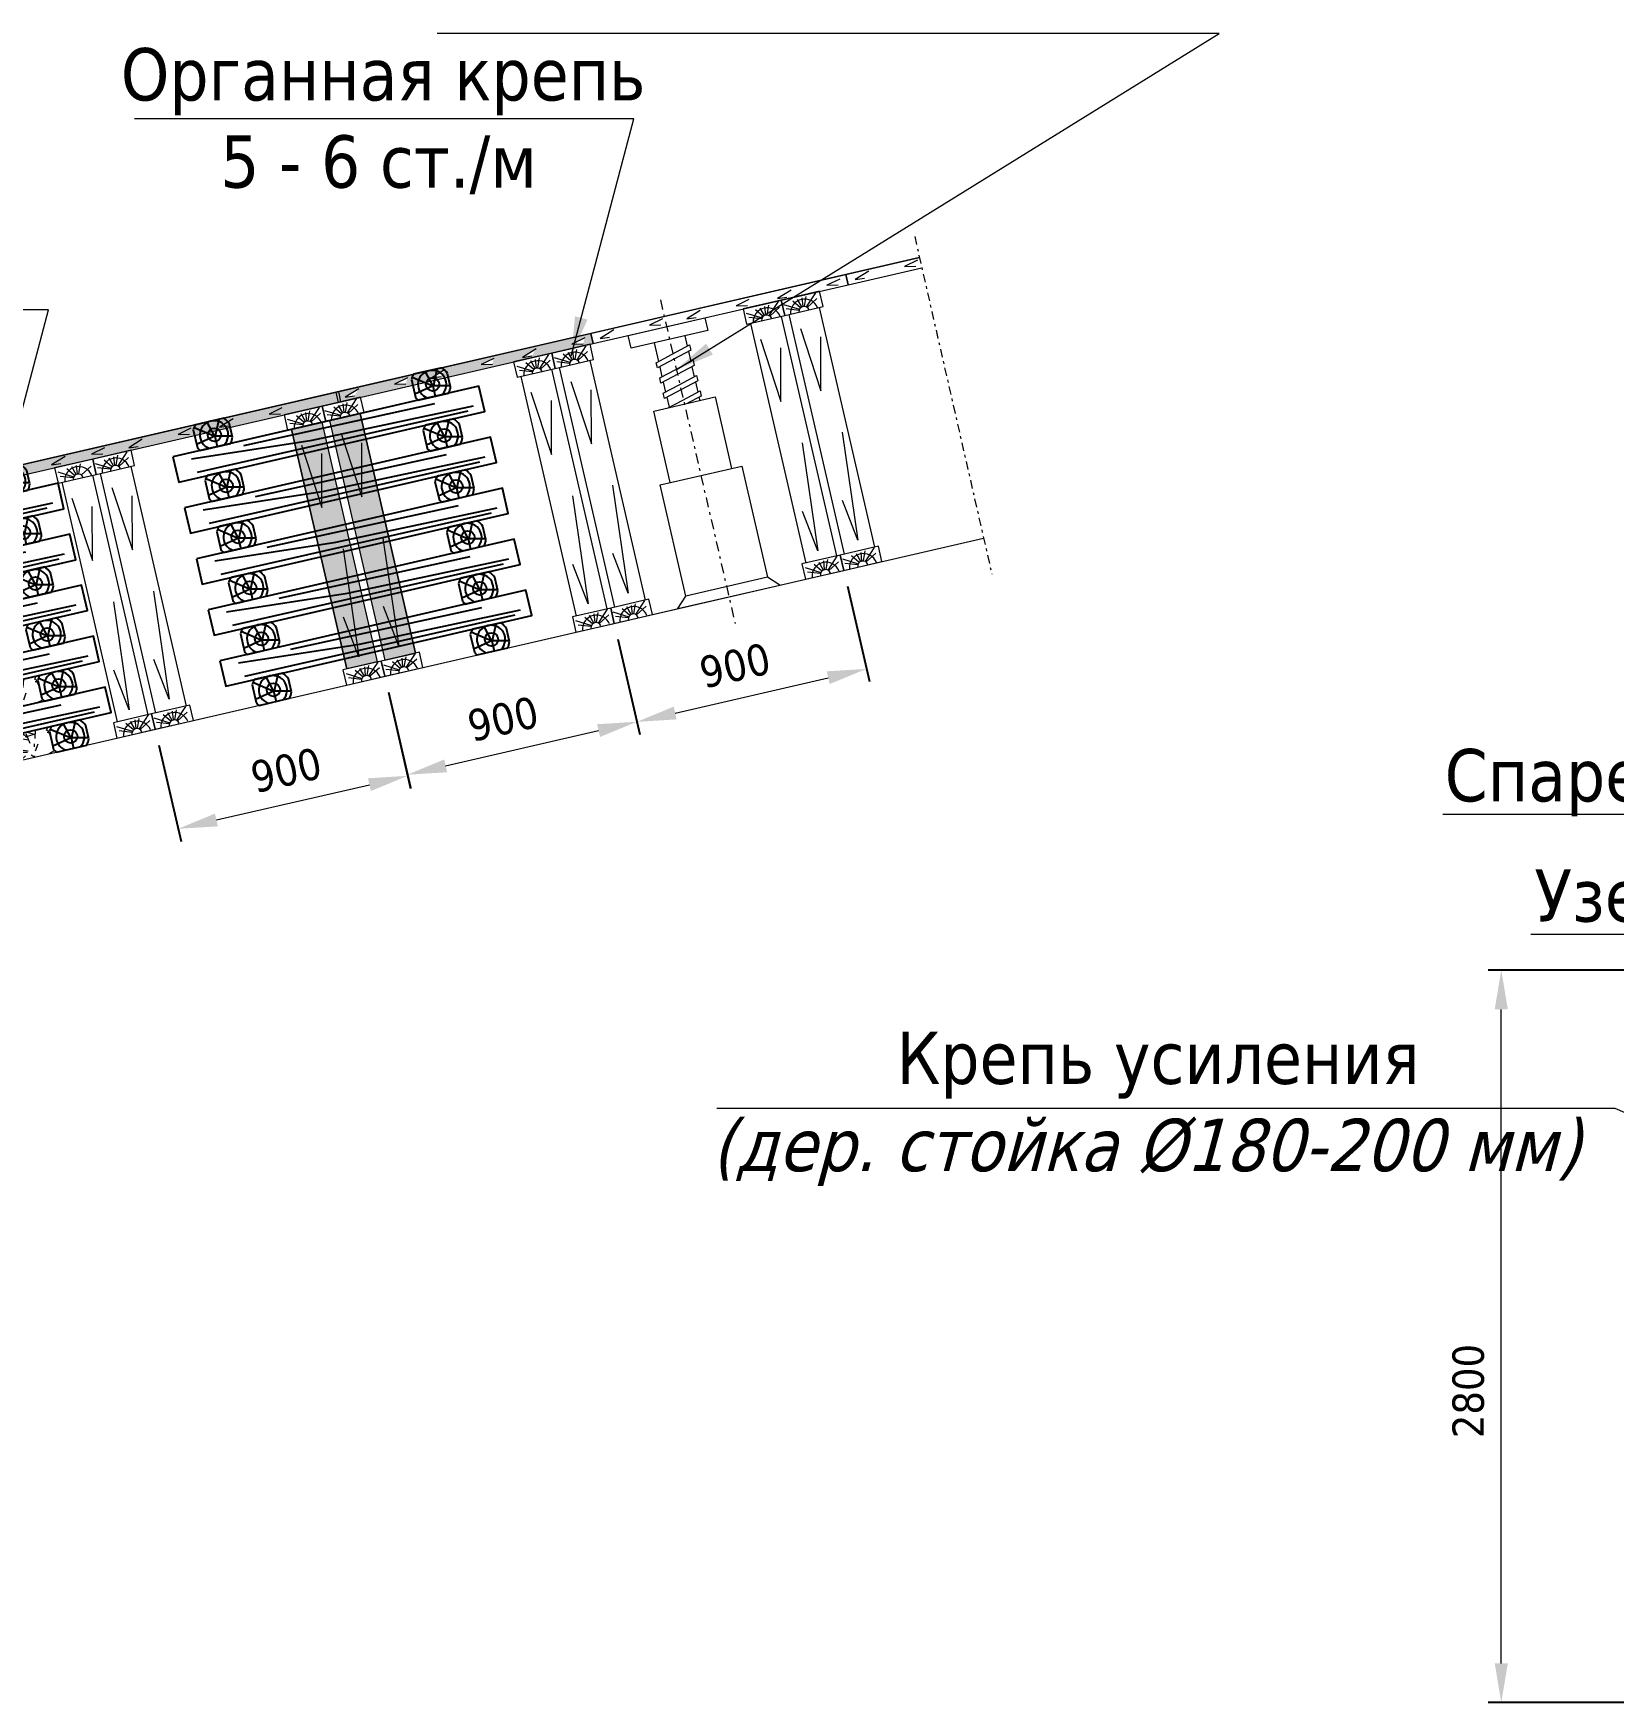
# Model space of a CAD drawing. Header units: millimetres. Extents: x 1757 to 4342, y -1901 to 53.
# Drawn here: x 4108.9 to 4169.3, y -514 to -450.2 of the extents above; entities that cross this region are included whole.
import ezdxf

# ---------------------------------------------------------------- set-up
doc = ezdxf.new("R2010")
doc.units = ezdxf.units.MM
doc.header["$LTSCALE"] = 0.1
doc.linetypes.add('DASHDOT', pattern=[25.4, 12.7, -6.35, 0, -6.35])
doc.linetypes.add('штрихпунктирная2', pattern=[12.7, 6.35, -3.175, 0, -3.175])
doc.styles.add('стиль', font='TAHOMA.TTF')
doc.dimstyles.new('Копия DIN', dxfattribs={"dimtxt": 2, "dimasz": 2.5, "dimexe": 0.5, "dimexo": 0.625, "dimtad": 0, "dimdec": 0, "dimlfac": 100, "dimzin": 4, "dimdsep": 46, "dimtxsty": 'стиль', "dimcen": 2.5, "dimclre": 256, "dimclrt": 256, "dimadec": 0, "dimazin": 2, "dimtfac": 1, "dimtdec": 0, "dimtmove": 0, "dimatfit": 3, "dimfxl": 1.25, "dimtvp": 1, "dimtolj": 1, "dimtzin": 0, "dimlwd": 0, "dimarcsym": 0})

# ---------------------------------------------------------------- blocks, each defined once
blk = doc.blocks.new('*D352')
at = {"lineweight": -2}
for p, q in [((4195.392, -485.987), (4164.525, -485.987)), ((4175.342, -513.984), (4164.525, -513.984))]:
    blk.add_line(p, q, dxfattribs=at)
at = {"color": 0, "lineweight": 0}
blk.add_line((4165.025, -512.484), (4165.025, -487.487), dxfattribs=at)
for points in [[(4164.775, -487.487), (4165.275, -487.487), (4165.025, -485.987)], [(4164.775, -512.484), (4165.275, -512.484), (4165.025, -513.984)]]:
    blk.add_solid(points, dxfattribs=at)
at = {"layer": 'Defpoints', "color": 0, "lineweight": 0}
for p in [(4165.025, -485.987), (4196.017, -485.987), (4175.967, -513.984)]:
    blk.add_point(p, dxfattribs=at)
at = {"lineweight": 15, "insert": (4163.77, -502.075), "char_height": 1.2, "attachment_point": 5, "rotation": 90, "style": 'стиль'}
blk.add_mtext('\\A1;2800', dxfattribs=at)
blk = doc.blocks.new('бутокост')
at = {"color": 7}
for p, q in [((2896.634, -913.655), (2896.634, -913.655)), ((2896.634, -913.83), (2896.634, -914.529)), ((2897.869, -913.655), (2896.757, -913.655)), ((2898.034, -914.434), (2898.034, -913.924)), ((2905.187, -913.655), (2905.187, -913.655)), ((2905.187, -913.83), (2905.187, -914.529)), ((2906.423, -913.655), (2905.311, -913.655)), ((2906.587, -914.434), (2906.587, -913.924)), ((2896.715, -914.655), (2897.912, -914.655)), ((2905.269, -914.655), (2906.465, -914.655)), ((2896.634, -915.655), (2896.634, -915.655)), ((2896.634, -915.83), (2896.634, -916.529)), ((2897.869, -915.655), (2896.757, -915.655)), ((2898.034, -916.434), (2898.034, -915.924)), ((2905.187, -915.655), (2905.187, -915.655)), ((2905.187, -915.83), (2905.187, -916.529)), ((2906.423, -915.655), (2905.311, -915.655)), ((2906.587, -916.434), (2906.587, -915.924)), ((2896.715, -916.655), (2897.912, -916.655)), ((2905.269, -916.655), (2906.465, -916.655)), ((2896.634, -917.655), (2896.634, -917.655)), ((2896.634, -917.83), (2896.634, -918.529)), ((2897.869, -917.655), (2896.757, -917.655)), ((2898.034, -918.434), (2898.034, -917.924)), ((2905.187, -917.655), (2905.187, -917.655)), ((2905.187, -917.83), (2905.187, -918.529)), ((2906.423, -917.655), (2905.311, -917.655)), ((2906.587, -918.434), (2906.587, -917.924)), ((2896.715, -918.655), (2897.912, -918.655)), ((2905.269, -918.655), (2906.465, -918.655)), ((2896.634, -919.655), (2896.634, -919.655)), ((2896.634, -919.83), (2896.634, -920.529)), ((2897.869, -919.655), (2896.757, -919.655)), ((2898.034, -920.434), (2898.034, -919.924)), ((2905.187, -919.655), (2905.187, -919.655)), ((2905.187, -919.83), (2905.187, -920.529)), ((2906.423, -919.655), (2905.311, -919.655)), ((2906.587, -920.434), (2906.587, -919.924)), ((2896.715, -920.655), (2897.912, -920.655)), ((2905.269, -920.655), (2906.465, -920.655)), ((2896.634, -921.655), (2896.634, -921.655)), ((2896.634, -921.83), (2896.634, -922.529)), ((2897.869, -921.655), (2896.757, -921.655)), ((2905.187, -921.655), (2905.187, -921.655)), ((2905.187, -921.83), (2905.187, -922.529)), ((2906.423, -921.655), (2905.311, -921.655)), ((2898.034, -922.434), (2898.034, -921.924)), ((2906.587, -922.434), (2906.587, -921.924)), ((2896.715, -922.655), (2897.912, -922.655)), ((2905.269, -922.655), (2906.465, -922.655)), ((2896.634, -923.655), (2896.634, -923.655)), ((2897.869, -923.655), (2896.757, -923.655)), ((2905.187, -923.655), (2905.187, -923.655)), ((2906.423, -923.655), (2905.311, -923.655)), ((2896.634, -923.83), (2896.634, -924.529)), ((2898.034, -924.434), (2898.034, -923.924)), ((2905.187, -923.83), (2905.187, -924.529)), ((2906.587, -924.434), (2906.587, -923.924)), ((2896.715, -924.655), (2897.912, -924.655)), ((2905.269, -924.655), (2906.465, -924.655))]:
    blk.add_line(p, q, dxfattribs=at)
for points in [[(2896.634, -914.395), (2897.415, -914.23), (2897.689, -913.655)], [(2896.685, -913.744), (2897.381, -914.247), (2897.381, -914.655)], [(2897.208, -913.655), (2897.364, -914.23), (2898.034, -914.39)], [(2905.187, -914.395), (2905.969, -914.23), (2906.243, -913.655)], [(2905.239, -913.744), (2905.935, -914.247), (2905.935, -914.655)], [(2905.762, -913.655), (2905.918, -914.23), (2906.587, -914.39)], [(2895.641, -914.655), (2895.641, -915.655), (2907.641, -915.655), (2907.641, -914.655), (2895.641, -914.655)], [(2898.379, -914.841), (2905.853, -914.931)], [(2896.313, -914.893), (2900.974, -915.241), (2907.273, -915.344)], [(2896.43, -915.448), (2907.028, -915.486)], [(2896.634, -916.395), (2897.415, -916.23), (2897.689, -915.655)], [(2896.685, -915.744), (2897.381, -916.247), (2897.381, -916.655)], [(2897.208, -915.655), (2897.364, -916.23), (2898.034, -916.39)], [(2905.187, -916.395), (2905.969, -916.23), (2906.243, -915.655)], [(2905.239, -915.744), (2905.935, -916.247), (2905.935, -916.655)], [(2905.762, -915.655), (2905.918, -916.23), (2906.587, -916.39)], [(2895.641, -916.655), (2895.641, -917.655), (2907.641, -917.655), (2907.641, -916.655), (2895.641, -916.655)], [(2896.313, -916.893), (2900.974, -917.241), (2907.273, -917.344)], [(2898.379, -916.841), (2905.853, -916.931)], [(2896.43, -917.448), (2907.028, -917.486)], [(2896.634, -918.395), (2897.415, -918.23), (2897.689, -917.655)], [(2896.685, -917.744), (2897.381, -918.247), (2897.381, -918.655)], [(2897.208, -917.655), (2897.364, -918.23), (2898.034, -918.39)], [(2905.187, -918.395), (2905.969, -918.23), (2906.243, -917.655)], [(2905.239, -917.744), (2905.935, -918.247), (2905.935, -918.655)], [(2905.762, -917.655), (2905.918, -918.23), (2906.587, -918.39)], [(2895.641, -918.655), (2895.641, -919.655), (2907.641, -919.655), (2907.641, -918.655), (2895.641, -918.655)], [(2896.313, -918.893), (2900.974, -919.241), (2907.273, -919.344)], [(2898.379, -918.841), (2905.853, -918.931)], [(2896.43, -919.448), (2907.028, -919.486)], [(2896.634, -920.395), (2897.415, -920.23), (2897.689, -919.655)], [(2896.685, -919.744), (2897.381, -920.247), (2897.381, -920.655)], [(2897.208, -919.655), (2897.364, -920.23), (2898.034, -920.39)], [(2905.187, -920.395), (2905.969, -920.23), (2906.243, -919.655)], [(2905.239, -919.744), (2905.935, -920.247), (2905.935, -920.655)], [(2905.762, -919.655), (2905.918, -920.23), (2906.587, -920.39)], [(2895.641, -920.655), (2895.641, -921.655), (2907.641, -921.655), (2907.641, -920.655), (2895.641, -920.655)], [(2896.313, -920.893), (2900.974, -921.241), (2907.273, -921.344)], [(2898.379, -920.841), (2905.853, -920.931)], [(2896.43, -921.448), (2907.028, -921.486)], [(2896.634, -922.395), (2897.415, -922.23), (2897.689, -921.655)], [(2896.685, -921.744), (2897.381, -922.247), (2897.381, -922.655)], [(2897.208, -921.655), (2897.364, -922.23), (2898.034, -922.39)], [(2905.187, -922.395), (2905.969, -922.23), (2906.243, -921.655)], [(2905.239, -921.744), (2905.935, -922.247), (2905.935, -922.655)], [(2905.762, -921.655), (2905.918, -922.23), (2906.587, -922.39)], [(2895.641, -922.655), (2895.641, -923.655), (2907.641, -923.655), (2907.641, -922.655), (2895.641, -922.655)], [(2896.313, -922.893), (2900.974, -923.241), (2907.273, -923.344)], [(2898.379, -922.841), (2905.853, -922.931)], [(2896.43, -923.448), (2907.028, -923.486)], [(2896.634, -924.395), (2897.415, -924.23), (2897.689, -923.655)], [(2896.685, -923.744), (2897.381, -924.247), (2897.381, -924.655)], [(2897.208, -923.655), (2897.364, -924.23), (2898.034, -924.39)], [(2905.187, -924.395), (2905.969, -924.23), (2906.243, -923.655)], [(2905.239, -923.744), (2905.935, -924.247), (2905.935, -924.655)], [(2905.762, -923.655), (2905.918, -924.23), (2906.587, -924.39)]]:
    blk.add_lwpolyline(points, dxfattribs=at)
for centre in [(2897.381, -914.196), (2905.935, -914.196), (2897.381, -916.196), (2905.935, -916.196), (2897.381, -918.196), (2905.935, -918.196), (2897.381, -920.196), (2905.935, -920.196), (2897.381, -922.196), (2905.935, -922.196), (2897.381, -924.196), (2905.935, -924.196)]:
    blk.add_circle(centre, 0.255, dxfattribs=at)
for centre, radius, start, end in [((2897.313, -914.179), 0.764, 136.66368, 152.79187), ((2897.364, -914.196), 0.543, 302.46062, 237.53938), ((2897.313, -914.179), 0.764, 19.51538, 43.33632), ((2905.867, -914.179), 0.764, 136.66368, 152.79187), ((2905.918, -914.196), 0.543, 302.46062, 237.53938), ((2905.867, -914.179), 0.764, 19.51538, 43.33632), ((2897.313, -914.179), 0.764, 207.20813, 218.47864), ((2897.313, -914.179), 0.764, 321.52136, 340.48462), ((2905.867, -914.179), 0.764, 207.20813, 218.47864), ((2905.867, -914.179), 0.764, 321.52136, 340.48462), ((2897.313, -916.179), 0.764, 136.66368, 152.79187), ((2897.364, -916.196), 0.543, 302.46062, 237.53938), ((2897.313, -916.179), 0.764, 19.51538, 43.33632), ((2905.867, -916.179), 0.764, 136.66368, 152.79187), ((2905.918, -916.196), 0.543, 302.46062, 237.53938), ((2905.867, -916.179), 0.764, 19.51538, 43.33632), ((2897.313, -916.179), 0.764, 207.20813, 218.47864), ((2897.313, -916.179), 0.764, 321.52136, 340.48462), ((2905.867, -916.179), 0.764, 207.20813, 218.47864), ((2905.867, -916.179), 0.764, 321.52136, 340.48462), ((2897.313, -918.179), 0.764, 136.66368, 152.79187), ((2897.364, -918.196), 0.543, 302.46062, 237.53938), ((2897.313, -918.179), 0.764, 19.51538, 43.33632), ((2905.867, -918.179), 0.764, 136.66368, 152.79187), ((2905.918, -918.196), 0.543, 302.46062, 237.53938), ((2905.867, -918.179), 0.764, 19.51538, 43.33632), ((2897.313, -918.179), 0.764, 207.20813, 218.47864), ((2897.313, -918.179), 0.764, 321.52136, 340.48462), ((2905.867, -918.179), 0.764, 207.20813, 218.47864), ((2905.867, -918.179), 0.764, 321.52136, 340.48462), ((2897.313, -920.179), 0.764, 136.66368, 152.79187), ((2897.364, -920.196), 0.543, 302.46062, 237.53938), ((2897.313, -920.179), 0.764, 19.51538, 43.33632), ((2905.867, -920.179), 0.764, 136.66368, 152.79187), ((2905.918, -920.196), 0.543, 302.46062, 237.53938), ((2905.867, -920.179), 0.764, 19.51538, 43.33632), ((2897.313, -920.179), 0.764, 207.20813, 218.47864), ((2897.313, -920.179), 0.764, 321.52136, 340.48462), ((2905.867, -920.179), 0.764, 207.20813, 218.47864), ((2905.867, -920.179), 0.764, 321.52136, 340.48462), ((2897.313, -922.179), 0.764, 136.66368, 152.79187), ((2897.364, -922.196), 0.543, 302.46062, 237.53938), ((2897.313, -922.179), 0.764, 19.51538, 43.33632), ((2905.867, -922.179), 0.764, 136.66368, 152.79187), ((2905.918, -922.196), 0.543, 302.46062, 237.53938), ((2905.867, -922.179), 0.764, 19.51538, 43.33632), ((2897.313, -922.179), 0.764, 207.20813, 218.47864), ((2897.313, -922.179), 0.764, 321.52136, 340.48462), ((2905.867, -922.179), 0.764, 207.20813, 218.47864), ((2905.867, -922.179), 0.764, 321.52136, 340.48462), ((2897.313, -924.179), 0.764, 136.66368, 152.79187), ((2897.364, -924.196), 0.543, 302.46062, 237.53938), ((2897.313, -924.179), 0.764, 19.51538, 43.33632), ((2905.867, -924.179), 0.764, 136.66368, 152.79187), ((2905.918, -924.196), 0.543, 302.46062, 237.53938), ((2905.867, -924.179), 0.764, 19.51538, 43.33632), ((2897.313, -924.179), 0.764, 321.52136, 340.48462), ((2905.867, -924.179), 0.764, 321.52136, 340.48462), ((2897.313, -924.179), 0.764, 207.20813, 218.47864), ((2905.867, -924.179), 0.764, 207.20813, 218.47864)]:
    blk.add_arc(centre, radius, start, end, dxfattribs=at)
blk = doc.blocks.new('зат0.4')
at = {"color": 7, "lineweight": 15}
for points in [[(3518.469, -1077.43), (3518.469, -1077.83), (3528.469, -1077.83), (3528.469, -1077.43), (3518.469, -1077.43)], [(3519.347, -1077.5), (3518.771, -1077.698), (3519.129, -1077.726)], [(3521.253, -1077.509), (3520.724, -1077.632), (3521.149, -1077.717)], [(3522.735, -1077.519), (3522.159, -1077.717), (3522.518, -1077.745)], [(3524.641, -1077.528), (3524.113, -1077.651), (3524.537, -1077.736)], [(3526.293, -1077.538), (3525.717, -1077.736), (3526.076, -1077.764)], [(3528.199, -1077.547), (3527.671, -1077.67), (3528.095, -1077.754)]]:
    blk.add_lwpolyline(points, dxfattribs=at)
blk = doc.blocks.new('*D366')
at = {"linetype": 'ByBlock', "lineweight": -2}
for p, q in [((4122.503, -475.367), (4123.353, -479.048)), ((4113.734, -477.392), (4114.583, -481.073))]:
    blk.add_line(p, q, dxfattribs=at)
at = {"color": 0, "linetype": 'ByBlock', "lineweight": 0}
blk.add_line((4115.932, -480.248), (4121.779, -478.899), dxfattribs=at)
at = {"color": 0, "lineweight": 0}
for points in [[(4121.722, -478.655), (4121.835, -479.142), (4123.24, -478.561)], [(4115.876, -480.005), (4115.989, -480.492), (4114.471, -480.586)]]:
    blk.add_solid(points, dxfattribs=at)
at = {"layer": 'Defpoints', "color": 0, "lineweight": 0}
for p in [(4122.362, -474.758), (4113.593, -476.783), (4123.24, -478.561)]:
    blk.add_point(p, dxfattribs=at)
at = {"lineweight": 0, "insert": (4118.599, -478.351), "char_height": 1.2, "attachment_point": 5, "rotation": 13, "style": 'стиль'}
blk.add_mtext('\\A1;900', dxfattribs=at)
blk = doc.blocks.new('*D367')
at = {"linetype": 'ByBlock', "lineweight": -2}
for p, q in [((4131.272, -473.343), (4132.112, -476.981)), ((4122.503, -475.367), (4123.343, -479.005))]:
    blk.add_line(p, q, dxfattribs=at)
at = {"color": 0, "linetype": 'ByBlock', "lineweight": 0}
blk.add_line((4124.692, -478.181), (4130.538, -476.831), dxfattribs=at)
at = {"color": 0, "lineweight": 0}
for points in [[(4130.482, -476.588), (4130.594, -477.075), (4132, -476.494)], [(4124.636, -477.937), (4124.748, -478.424), (4123.23, -478.518)]]:
    blk.add_solid(points, dxfattribs=at)
at = {"layer": 'Defpoints', "color": 0, "lineweight": 0}
for p in [(4131.132, -472.734), (4122.362, -474.758), (4132, -476.494)]:
    blk.add_point(p, dxfattribs=at)
at = {"lineweight": 0, "insert": (4126.884, -476.393), "char_height": 1.2, "attachment_point": 5, "rotation": 13, "style": 'стиль'}
blk.add_mtext('\\A1;900', dxfattribs=at)
blk = doc.blocks.new('*D368')
at = {"linetype": 'ByBlock', "lineweight": -2}
for p, q in [((4140.042, -471.318), (4140.882, -474.961)), ((4131.272, -473.343), (4132.113, -476.985))]:
    blk.add_line(p, q, dxfattribs=at)
at = {"color": 0, "linetype": 'ByBlock', "lineweight": 0}
blk.add_line((4133.462, -476.161), (4139.308, -474.811), dxfattribs=at)
at = {"color": 0, "lineweight": 0}
for points in [[(4139.252, -474.567), (4139.365, -475.055), (4140.77, -474.473)], [(4133.406, -475.917), (4133.518, -476.404), (4132.001, -476.498)]]:
    blk.add_solid(points, dxfattribs=at)
at = {"layer": 'Defpoints', "color": 0, "lineweight": 0}
for p in [(4139.901, -470.709), (4131.132, -472.734), (4140.77, -474.473)]:
    blk.add_point(p, dxfattribs=at)
at = {"lineweight": 0, "insert": (4135.747, -474.351), "char_height": 1.2, "attachment_point": 5, "rotation": 13, "style": 'стиль'}
blk.add_mtext('\\A1;900', dxfattribs=at)

msp = doc.modelspace()

# ---------------------------------------------------------------- hatches: boundary and pattern name
at = {"lineweight": 0, "true_color": 0xffffff}
h = msp.add_hatch(color=7, dxfattribs=at)
h.paths.add_polyline_path([(4120.499, -463.899), (4120.589, -464.289), (4130.332, -462.039), (4130.242, -461.65)])
edge = h.paths.add_edge_path(flags=16)
edge.add_line((4130.006, -461.824), (4129.518, -462.063))
edge.add_line((4129.518, -462.063), (4129.951, -462.05))
edge = h.paths.add_edge_path(flags=16)
edge.add_line((4128.146, -462.244), (4127.63, -462.567))
edge.add_line((4127.63, -462.567), (4127.985, -462.513))
edge = h.paths.add_edge_path(flags=16)
edge.add_line((4126.535, -462.606), (4126.047, -462.845))
edge.add_line((4126.047, -462.845), (4126.48, -462.832))
edge = h.paths.add_edge_path(flags=16)
edge.add_line((4124.675, -463.026), (4124.158, -463.349))
edge.add_line((4124.158, -463.349), (4124.514, -463.295))
edge = h.paths.add_edge_path(flags=16)
edge.add_line((4123.229, -463.35), (4122.742, -463.589))
edge.add_line((4122.742, -463.589), (4123.175, -463.576))
edge = h.paths.add_edge_path(flags=16)
edge.add_line((4121.369, -463.77), (4120.853, -464.092))
edge.add_line((4120.853, -464.092), (4121.209, -464.039))
for points in [[(4107.826, -466.825), (4107.915, -467.215), (4120.693, -464.261), (4120.61, -463.873)], [(4107.826, -466.825), (4107.915, -467.215), (4120.693, -464.261), (4120.61, -463.873)], [(4118.797, -465.318), (4119.967, -465.048), (4122.081, -474.207), (4120.912, -474.477)], [(4120.259, -464.981), (4122.373, -474.14), (4123.543, -473.87), (4121.428, -464.711)]]:
    msp.add_hatch(color=7, dxfattribs=at).paths.add_polyline_path(points)
at = {"lineweight": 0}
h = msp.add_hatch(dxfattribs=at)
h.set_pattern_fill('GRAVEL', scale=0.075, style=0)
h.set_pattern_definition([(228.0128, (412.28241, 542.5939), (-15.2400129494, -17.145021067), [0.25629075, -25.372875]), (184.9697, (412.11096, 542.4034), (22.8600369796, 1.9049865565), [0.43980375, -43.5405]), (132.5104, (411.67281, 542.3653), (19.0499861387, -20.9550204693), [0.3101115, -30.701025]), (267.2737, (410.92986, 541.88905), (1.9049917281, 38.09998774), [0.40050375, -39.6498]), (292.8337, (410.91081, 541.489), (-9.5250270416, 22.8600129975), [0.3927255, -38.87985]), (357.2737, (411.06321, 541.12705), (-38.09998774, 1.9049917281), [0.40050375, -39.6498]), (37.6942, (411.46326, 541.108), (-24.7650156459, -19.0499830177), [0.5296455, -52.434825]), (72.2553, (411.88236, 541.43185), (13.3350266741, 41.9100121545), [0.50004, -49.503975]), (121.4296, (412.03476, 541.9081), (-15.2400039264, 24.76497087), [0.40185975, -39.784125]), (175.2364, (411.82521, 542.251), (20.95498354, -1.904982122), [0.45878475, -22.480425]), (222.3974, (411.36801, 542.2891), (-22.8600006879, -20.954972738), [0.5933085, -58.7376]), (138.8141, (412.81581, 541.87), (-13.334991506, 11.429982418), [0.20250375, -20.04795]), (171.4692, (412.66341, 542.00335), (24.7649621967, -3.8100096), [0.3852615, -38.14095]), (225, (412.2824, 542.0605), (-4e-16, -1.9049987), [0.26940675, -2.4246675]), (203.1986, (412.14906, 542.2891), (9.52503212, 3.810016706), [0.14508075, -14.36295]), (291.8014, (412.0157, 542.23195), (-1.905001336, 5.71500368), [0.2051745, -10.0536]), (30.9638, (412.0919, 542.04145), (5.714993966, 3.81000297), [0.33324, -10.774725]), (161.5651, (412.37766, 542.2129), (3.81000174, -1.90499717), [0.24096525, -5.783175]), (16.3895, (410.91081, 542.23195), (19.0500105105, 5.7149881125), [0.337566, -33.4191]), (70.3462, (411.23466, 542.3272), (-7.6199787665, -20.9549703664), [0.28319925, -28.03665]), (293.1986, (412.37766, 542.5939), (-3.810016706, 9.52503212), [0.29016, -14.2179]), (343.6105, (412.49196, 542.3272), (-19.0500105105, 5.7149881125), [0.337566, -33.4191]), (339.444, (410.91081, 541.05085), (-9.525011823, 3.809995377), [0.32552625, -15.950775]), (294.7751, (411.21561, 540.93655), (-9.5249778027, 20.9549902696), [0.272754, -27.0027]), (66.8014, (412.3967, 540.6889), (3.810016706, 9.52503212), [0.29016, -14.2179]), (17.354, (412.51101, 540.9556), (-24.7650013364, -7.6199885067), [0.31933725, -31.6143]), (69.444, (411.46326, 540.6889), (-3.809995377, -9.525011823), [0.1627635, -16.1136]), (101.3099, (412.2824, 540.6889), (-1.904990597, 7.619975596), [0.09713625, -9.6165]), (165.9638, (412.26336, 540.78415), (5.715004016, -1.904996703), [0.3927255, -7.4617875]), (186.009, (411.88236, 540.8794), (19.0499719083, 1.9049955514), [0.36395025, -36.03105]), (303.6901, (412.0919, 541.87), (-1.90500065, 3.809996324), [0.274743, -6.593835]), (353.1572, (412.24431, 541.6414), (32.3850133925, -3.8100170637), [0.47966775, -47.487]), (60.9454, (412.72056, 541.58425), (-7.619982274, -13.334968208), [0.196131, -19.41705]), (90, (412.8158, 541.7557), (-1.905, 1.905), [0.1143, -1.7907]), (120.2564, (411.84426, 540.93655), (7.61998385, -13.3349932744), [0.26465025, -26.200425]), (48.0128, (411.71091, 541.16515), (15.2400129494, 17.145021067), [0.51258225, -25.1166]), (0, (412.0538, 541.5461), (1.905, 1.905), [0.4953, -1.4097]), (325.3048, (412.54911, 541.54615), (-19.0499669932, 13.335001268), [0.3012075, -29.819475]), (254.0546, (412.79676, 541.3747), (-1.90500486, -7.620018152), [0.27737175, -13.591275]), (207.646, (412.72056, 541.108), (-36.1949872868, -19.050011981), [0.45160875, -44.709375]), (175.4261, (412.32051, 540.89845), (-24.7650057036, 1.9049907834), [0.47777175, -47.29935]), (175.4261, (412.32051, 540.89845), (-24.7650057036, 1.9049907834), [0.47777175, -47.29935])])
h.paths.add_polyline_path([(4102.156, -476.621), (4102.327, -477.328), (4109.27, -475.728), (4109.06, -474.754), (4102.103, -476.362)])
h = msp.add_hatch(dxfattribs=at)
h.set_pattern_fill('GRAVEL', scale=0.075, style=0)
h.set_pattern_definition([(228.0128, (412.73231, 540.64516), (-15.2400129494, -17.145021067), [0.25629075, -25.372875]), (184.9697, (412.56086, 540.45466), (22.8600369796, 1.9049865565), [0.43980375, -43.5405]), (132.5104, (412.12271, 540.41656), (19.0499861387, -20.9550204693), [0.3101115, -30.701025]), (267.2737, (411.37976, 539.94031), (1.9049917281, 38.09998774), [0.40050375, -39.6498]), (292.8337, (411.36071, 539.54026), (-9.5250270416, 22.8600129975), [0.3927255, -38.87985]), (357.2737, (411.51311, 539.17831), (-38.09998774, 1.9049917281), [0.40050375, -39.6498]), (37.6942, (411.913164, 539.15926), (-24.7650156459, -19.0499830177), [0.5296455, -52.434825]), (72.2553, (412.332264, 539.48311), (13.3350266741, 41.9100121545), [0.50004, -49.503975]), (121.4296, (412.48466, 539.95936), (-15.2400039264, 24.76497087), [0.40185975, -39.784125]), (175.2364, (412.27511, 540.30226), (20.95498354, -1.904982122), [0.45878475, -22.480425]), (222.3974, (411.817914, 540.34036), (-22.8600006879, -20.954972738), [0.5933085, -58.7376]), (138.8141, (413.26571, 539.92126), (-13.334991506, 11.429982418), [0.20250375, -20.04795]), (171.4692, (413.11331, 540.05461), (24.7649621967, -3.8100096), [0.3852615, -38.14095]), (225, (412.7323, 540.1118), (-4e-16, -1.9049987), [0.26940675, -2.4246675]), (203.1986, (412.59896, 540.34036), (9.52503212, 3.810016706), [0.14508075, -14.36295]), (291.8014, (412.4656, 540.2832), (-1.905001336, 5.71500368), [0.2051745, -10.0536]), (30.9638, (412.5418, 540.0927), (5.714993966, 3.81000297), [0.33324, -10.774725]), (161.5651, (412.82756, 540.26416), (3.81000174, -1.90499717), [0.24096525, -5.783175]), (16.3895, (411.36071, 540.28321), (19.0500105105, 5.7149881125), [0.337566, -33.4191]), (70.3462, (411.68456, 540.37846), (-7.6199787665, -20.9549703664), [0.28319925, -28.03665]), (293.1986, (412.82756, 540.64516), (-3.810016706, 9.52503212), [0.29016, -14.2179]), (343.6105, (412.94186, 540.37846), (-19.0500105105, 5.7149881125), [0.337566, -33.4191]), (339.444, (411.36071, 539.1021), (-9.525011823, 3.809995377), [0.32552625, -15.950775]), (294.7751, (411.66551, 538.98781), (-9.5249778027, 20.9549902696), [0.272754, -27.0027]), (66.8014, (412.84661, 538.74016), (3.810016706, 9.52503212), [0.29016, -14.2179]), (17.354, (412.96091, 539.00686), (-24.7650013364, -7.6199885067), [0.31933725, -31.6143]), (69.444, (411.91316, 538.74016), (-3.809995377, -9.525011823), [0.1627635, -16.1136]), (101.3099, (412.7323, 538.74016), (-1.904990597, 7.619975596), [0.09713625, -9.6165]), (165.9638, (412.71326, 538.8354), (5.715004016, -1.904996703), [0.3927255, -7.4617875]), (186.009, (412.33226, 538.93066), (19.0499719083, 1.9049955514), [0.36395025, -36.03105]), (303.6901, (412.5418, 539.92126), (-1.90500065, 3.809996324), [0.274743, -6.593835]), (353.1572, (412.694214, 539.69266), (32.3850133925, -3.8100170637), [0.47966775, -47.487]), (60.9454, (413.17046, 539.6355), (-7.619982274, -13.334968208), [0.196131, -19.41705]), (90, (413.2657, 539.807), (-1.905, 1.905), [0.1143, -1.7907]), (120.2564, (412.29416, 538.98781), (7.61998385, -13.3349932744), [0.26465025, -26.200425]), (48.0128, (412.16081, 539.21641), (15.2400129494, 17.145021067), [0.51258225, -25.1166]), (0, (412.5037, 539.5974), (1.905, 1.905), [0.4953, -1.4097]), (325.3048, (412.99901, 539.59741), (-19.0499669932, 13.335001268), [0.3012075, -29.819475]), (254.0546, (413.24666, 539.42596), (-1.90500486, -7.620018152), [0.27737175, -13.591275]), (207.646, (413.170464, 539.15926), (-36.1949872868, -19.050011981), [0.45160875, -44.709375]), (175.4261, (412.770414, 538.94971), (-24.7650057036, 1.9049907834), [0.47777175, -47.29935]), (175.4261, (412.770414, 538.94971), (-24.7650057036, 1.9049907834), [0.47777175, -47.29935])])
h.paths.add_polyline_path([(4102.606, -478.569), (4102.777, -479.276), (4109.72, -477.676), (4109.51, -476.702), (4102.553, -478.31)])

# ---------------------------------------------------------------- linework, layer by layer
at = {"color": 7, "linetype": 'штрихпунктирная2', "lineweight": 15, "ltscale": 0.5}
msp.add_line((4142.612, -457.949), (4145.561, -470.856), dxfattribs=at)
at = {"color": 7, "linetype": 'DASHDOT', "lineweight": 15, "ltscale": 0.3}
msp.add_line((4132.895, -460.367), (4135.751, -472.736), dxfattribs=at)
at = {"color": 7, "lineweight": 15}
for p, q in [((4137.505, -460.999), (4139.62, -470.158)), ((4137.798, -460.932), (4139.912, -470.091)), ((4138.967, -460.662), (4141.081, -469.821)), ((4133.829, -461.745), (4133.92, -462.14)), ((4136.336, -461.269), (4138.451, -470.428)), ((4132.66, -462.015), (4132.823, -462.723)), ((4133.966, -462.338), (4134.055, -462.725)), ((4128.736, -463.024), (4130.85, -472.183)), ((4129.028, -462.956), (4131.143, -472.115)), ((4130.197, -462.686), (4132.312, -471.845)), ((4132.87, -462.925), (4132.958, -463.308)), ((4134.101, -462.923), (4134.19, -463.309)), ((4127.567, -463.294), (4129.681, -472.453)), ((4133.005, -463.509), (4133.093, -463.892)), ((4134.236, -463.507), (4134.325, -463.894)), ((4133.14, -464.094), (4133.228, -464.477)), ((4134.371, -464.092), (4134.4, -464.217)), ((4119.967, -465.048), (4122.081, -474.207)), ((4120.259, -464.981), (4122.373, -474.14)), ((4121.428, -464.711), (4123.543, -473.87)), ((4118.797, -465.318), (4120.912, -474.477)), ((4111.49, -467.005), (4113.604, -476.164)), ((4112.659, -466.735), (4114.773, -475.895)), ((4110.028, -467.343), (4112.143, -476.502)), ((4111.197, -467.073), (4113.312, -476.232)), ((4135.516, -471.721), (4137.465, -471.272)), ((4137.465, -471.272), (4136.985, -470.969)), ((4133.568, -472.171), (4133.867, -471.689)), ((4133.568, -472.171), (4135.516, -471.721))]:
    msp.add_line(p, q, dxfattribs=at)
at = {"color": 5, "lineweight": 15}
msp.add_line((4132.593, -472.396), (4135.516, -471.721), dxfattribs=at)
at = {"color": 7, "lineweight": 0}
msp.add_line((4166.159, -484.609), (4176.736, -484.609), dxfattribs=at)
for points in [[(4091.054, -470.697), (4142.796, -458.752)], [(4118.797, -465.318), (4119.967, -465.048), (4122.081, -474.207), (4120.912, -474.477), (4118.797, -465.318)], [(4120.259, -464.981), (4122.373, -474.14), (4123.543, -473.87), (4121.428, -464.711), (4120.259, -464.981)], [(4096.054, -480.832), (4145.246, -469.475)]]:
    msp.add_lwpolyline(points, dxfattribs=at)
at = {"color": 7, "lineweight": 15}
for points in [[(4142.796, -458.752), (4139.986, -459.4)], [(4139.986, -459.4), (4140.076, -459.79), (4142.885, -459.141)], [(4140.857, -459.271), (4140.34, -459.593), (4140.696, -459.54)], [(4142.716, -458.851), (4142.229, -459.09), (4142.662, -459.077)], [(4136.055, -460.718), (4136.19, -461.303), (4137.651, -460.965), (4137.516, -460.381), (4136.055, -460.718)], [(4136.927, -460.954), (4136.893, -460.622)], [(4136.98, -460.952), (4137.044, -460.567)], [(4137.392, -460.435), (4137.043, -460.968)], [(4137.516, -460.381), (4137.651, -460.965), (4139.113, -460.628), (4138.978, -460.043), (4137.516, -460.381)], [(4137.605, -460.545), (4138.211, -460.729)], [(4138.251, -460.677), (4137.957, -460.425)], [(4138.305, -460.64), (4138.138, -460.352)], [(4138.354, -460.625), (4138.319, -460.293)], [(4138.406, -460.622), (4138.471, -460.237)], [(4138.818, -460.106), (4138.469, -460.638)], [(4138.878, -460.322), (4138.507, -460.66)], [(4131.67, -461.731), (4134.593, -461.056), (4134.706, -461.543), (4131.783, -462.218), (4131.67, -461.731)], [(4136.179, -460.874), (4136.785, -461.058)], [(4136.277, -461.032), (4136.773, -461.088)], [(4136.824, -461.006), (4136.531, -460.754)], [(4136.879, -460.969), (4136.712, -460.681)], [(4137.452, -460.651), (4137.081, -460.99)], [(4137.703, -460.703), (4138.199, -460.758)], [(4136.719, -461.878), (4137.504, -464.257), (4137.5, -462.198)], [(4138.244, -461.467), (4139.029, -463.846), (4139.025, -461.787)], [(4127.286, -462.743), (4127.421, -463.327), (4128.882, -462.99), (4128.747, -462.405), (4127.286, -462.743)], [(4128.622, -462.46), (4128.274, -462.992)], [(4128.747, -462.405), (4128.882, -462.99), (4130.344, -462.653), (4130.209, -462.068), (4128.747, -462.405)], [(4129.481, -462.701), (4129.187, -462.449)], [(4129.535, -462.665), (4129.369, -462.377)], [(4129.584, -462.649), (4129.549, -462.317)], [(4129.637, -462.647), (4129.701, -462.262)], [(4130.048, -462.13), (4129.7, -462.663)], [(4130.108, -462.347), (4129.738, -462.685)], [(4132.735, -462.77), (4133.348, -462.444), (4134.011, -462.092), (4134.054, -462.291), (4132.78, -462.973), (4132.735, -462.77)], [(4127.41, -462.899), (4128.016, -463.083)], [(4127.508, -463.057), (4128.003, -463.112)], [(4128.055, -463.031), (4127.761, -462.779)], [(4128.109, -462.994), (4127.943, -462.706)], [(4128.158, -462.978), (4128.123, -462.646)], [(4128.211, -462.976), (4128.275, -462.591)], [(4128.682, -462.676), (4128.312, -463.014)], [(4128.836, -462.57), (4129.442, -462.753)], [(4128.934, -462.728), (4129.429, -462.783)], [(4132.869, -463.355), (4133.483, -463.029), (4134.146, -462.676), (4134.189, -462.875), (4132.915, -463.557), (4132.869, -463.355)], [(4129.475, -463.491), (4130.26, -465.871), (4130.256, -463.811)], [(4133.004, -463.939), (4133.618, -463.613), (4134.281, -463.261), (4134.324, -463.46), (4133.05, -464.142), (4133.004, -463.939)], [(4107.826, -466.825), (4107.915, -467.215), (4120.693, -464.261), (4120.61, -463.873), (4107.826, -466.825)], [(4118.516, -464.767), (4118.651, -465.352), (4120.113, -465.015), (4119.978, -464.43), (4118.516, -464.767)], [(4119.978, -464.43), (4120.113, -465.015), (4121.574, -464.677), (4121.439, -464.093), (4119.978, -464.43)], [(4120.766, -464.689), (4120.6, -464.401)], [(4120.815, -464.674), (4120.78, -464.342)], [(4120.868, -464.671), (4120.932, -464.286)], [(4121.279, -464.155), (4120.93, -464.688)], [(4121.339, -464.371), (4120.968, -464.709)], [(4127.95, -463.902), (4128.735, -466.282), (4128.731, -464.222)], [(4132.646, -464.622), (4134.984, -464.082), (4135.614, -466.811)], [(4133.191, -464.496), (4133.753, -464.198), (4134.416, -463.846), (4134.459, -464.044), (4133.936, -464.324)], [(4116.571, -464.916), (4116.054, -465.239), (4116.41, -465.186)], [(4118.431, -464.497), (4117.943, -464.735), (4118.376, -464.722)], [(4118.641, -464.923), (4119.246, -465.107)], [(4118.738, -465.081), (4119.234, -465.137)], [(4119.286, -465.055), (4118.992, -464.803)], [(4119.34, -465.018), (4119.174, -464.73)], [(4119.389, -465.003), (4119.354, -464.671)], [(4119.441, -465.001), (4119.506, -464.616)], [(4119.853, -464.484), (4119.504, -465.017)], [(4119.913, -464.7), (4119.542, -465.039)], [(4120.067, -464.594), (4120.673, -464.778)], [(4120.164, -464.752), (4120.66, -464.808)], [(4120.712, -464.726), (4120.418, -464.474)], [(4133.276, -467.351), (4132.646, -464.622)], [(4113.1, -465.698), (4112.583, -466.021), (4112.939, -465.968)], [(4114.959, -465.279), (4114.472, -465.517), (4114.905, -465.504)], [(4120.706, -465.516), (4121.491, -467.896), (4121.486, -465.836)], [(4139.836, -465.426), (4140.436, -469.556), (4139.851, -468.043)], [(4110.155, -466.359), (4109.638, -466.681), (4109.994, -466.628)], [(4111.654, -466.022), (4111.166, -466.261), (4111.599, -466.248)], [(4111.208, -466.454), (4111.343, -467.039), (4112.805, -466.702), (4112.67, -466.117), (4111.208, -466.454)], [(4112.046, -466.698), (4112.011, -466.366)], [(4112.098, -466.696), (4112.163, -466.311)], [(4112.51, -466.18), (4112.161, -466.712)], [(4119.181, -465.927), (4119.966, -468.306), (4119.961, -466.247)], [(4138.311, -465.837), (4138.911, -469.967), (4138.326, -468.454)], [(4109.747, -466.792), (4109.882, -467.377), (4111.343, -467.039), (4111.208, -466.454), (4109.747, -466.792)], [(4109.871, -466.948), (4110.477, -467.132)], [(4110.516, -467.08), (4110.223, -466.828)], [(4110.571, -467.043), (4110.404, -466.755)], [(4110.62, -467.028), (4110.585, -466.696)], [(4110.672, -467.025), (4110.736, -466.64)], [(4111.144, -466.725), (4110.773, -467.063)], [(4111.297, -466.619), (4111.903, -466.803)], [(4111.395, -466.777), (4111.891, -466.832)], [(4111.943, -466.75), (4111.649, -466.499)], [(4111.997, -466.714), (4111.83, -466.426)], [(4112.57, -466.396), (4112.199, -466.734)], [(4132.886, -467.441), (4136.004, -466.721), (4136.985, -470.969), (4133.867, -471.689), (4132.886, -467.441)], [(4109.969, -467.106), (4110.465, -467.161)], [(4111.936, -467.54), (4112.721, -469.92), (4112.717, -467.861)], [(4131.066, -467.451), (4131.666, -471.581), (4131.081, -470.067)], [(4110.411, -467.951), (4111.196, -470.331), (4111.192, -468.272)], [(4129.541, -467.862), (4130.141, -471.992), (4129.556, -470.478)], [(4122.297, -469.475), (4122.897, -473.605), (4122.312, -472.092)], [(4120.772, -469.886), (4121.372, -474.016), (4120.787, -472.503)], [(4138.304, -470.462), (4138.439, -471.047), (4139.901, -470.709), (4139.766, -470.125), (4138.304, -470.462)], [(4139.637, -470.163), (4139.289, -470.695)], [(4139.766, -470.125), (4139.901, -470.709), (4141.362, -470.372), (4141.228, -469.787), (4139.766, -470.125)], [(4140.496, -470.404), (4140.202, -470.152)], [(4140.55, -470.367), (4140.384, -470.079)], [(4140.599, -470.352), (4140.564, -470.02)], [(4140.652, -470.35), (4140.716, -469.965)], [(4141.063, -469.833), (4140.715, -470.366)], [(4141.123, -470.049), (4140.753, -470.388)], [(4138.425, -470.602), (4139.031, -470.786)], [(4138.523, -470.76), (4139.018, -470.815)], [(4139.07, -470.733), (4138.776, -470.482)], [(4139.124, -470.697), (4138.958, -470.409)], [(4139.173, -470.681), (4139.138, -470.349)], [(4139.226, -470.679), (4139.29, -470.294)], [(4139.697, -470.379), (4139.327, -470.717)], [(4139.851, -470.272), (4140.457, -470.456)], [(4139.949, -470.43), (4140.444, -470.486)], [(4112.003, -471.911), (4112.603, -476.041), (4112.018, -474.527)], [(4113.528, -471.5), (4114.128, -475.63), (4113.543, -474.116)], [(4130.997, -472.149), (4131.132, -472.734), (4132.593, -472.396), (4132.458, -471.812), (4130.997, -472.149)], [(4131.781, -472.392), (4131.615, -472.104)], [(4131.83, -472.377), (4131.795, -472.045)], [(4131.883, -472.374), (4131.947, -471.989)], [(4132.294, -471.858), (4131.945, -472.391)], [(4132.354, -472.074), (4131.983, -472.412)], [(4129.535, -472.486), (4129.67, -473.071), (4131.132, -472.734), (4130.997, -472.149), (4129.535, -472.486)], [(4129.656, -472.626), (4130.262, -472.81)], [(4130.301, -472.758), (4130.007, -472.506)], [(4130.355, -472.721), (4130.189, -472.433)], [(4130.404, -472.706), (4130.369, -472.374)], [(4130.456, -472.704), (4130.521, -472.319)], [(4130.868, -472.187), (4130.519, -472.72)], [(4130.928, -472.403), (4130.557, -472.742)], [(4131.082, -472.297), (4131.688, -472.481)], [(4131.179, -472.455), (4131.675, -472.511)], [(4131.727, -472.429), (4131.433, -472.177)], [(4129.753, -472.784), (4130.249, -472.84)], [(4122.227, -474.174), (4122.362, -474.758), (4123.824, -474.421), (4123.689, -473.836), (4122.227, -474.174)], [(4123.113, -474.399), (4123.178, -474.014)], [(4123.525, -473.882), (4123.176, -474.415)], [(4120.766, -474.511), (4120.901, -475.096), (4122.362, -474.758), (4122.227, -474.174), (4120.766, -474.511)], [(4120.886, -474.651), (4121.492, -474.835)], [(4121.532, -474.783), (4121.238, -474.531)], [(4121.586, -474.746), (4121.419, -474.458)], [(4121.635, -474.731), (4121.6, -474.399)], [(4121.687, -474.728), (4121.752, -474.343)], [(4122.099, -474.212), (4121.75, -474.744)], [(4122.159, -474.428), (4121.788, -474.766)], [(4122.313, -474.322), (4122.918, -474.505)], [(4122.41, -474.48), (4122.906, -474.535)], [(4122.958, -474.453), (4122.664, -474.201)], [(4123.012, -474.417), (4122.845, -474.129)], [(4123.061, -474.401), (4123.026, -474.069)], [(4123.585, -474.099), (4123.214, -474.437)], [(4120.984, -474.809), (4121.48, -474.864)], [(4113.458, -476.198), (4113.593, -476.783), (4115.055, -476.445), (4114.92, -475.861), (4113.458, -476.198)], [(4114.755, -475.907), (4114.407, -476.44)], [(4111.996, -476.536), (4112.131, -477.12), (4113.593, -476.783), (4113.458, -476.198), (4111.996, -476.536)], [(4112.762, -476.807), (4112.468, -476.555)], [(4112.816, -476.77), (4112.65, -476.482)], [(4112.865, -476.755), (4112.83, -476.423)], [(4112.918, -476.753), (4112.982, -476.368)], [(4113.329, -476.236), (4112.981, -476.769)], [(4113.389, -476.452), (4113.019, -476.791)], [(4113.543, -476.346), (4114.149, -476.53)], [(4113.641, -476.504), (4114.136, -476.56)], [(4114.188, -476.478), (4113.895, -476.226)], [(4114.242, -476.441), (4114.076, -476.153)], [(4114.291, -476.426), (4114.256, -476.094)], [(4114.344, -476.424), (4114.408, -476.038)], [(4114.815, -476.123), (4114.445, -476.462)], [(4112.117, -476.675), (4112.723, -476.859)], [(4112.215, -476.833), (4112.71, -476.889)]]:
    msp.add_lwpolyline(points, dxfattribs=at)
for centre, radius, start, end in [((4138.407, -460.876), 0.537, 21.91252, 184.08748), ((4138.389, -460.822), 0.2, 20.43413, 185.56587), ((4136.98, -461.206), 0.537, 21.91252, 184.08748), ((4136.962, -461.151), 0.2, 20.43413, 185.56587), ((4129.637, -462.901), 0.537, 21.91252, 184.08748), ((4128.211, -463.23), 0.537, 21.91252, 184.08748), ((4128.193, -463.176), 0.2, 20.43413, 185.56587), ((4129.619, -462.846), 0.2, 20.43413, 185.56587), ((4120.868, -464.926), 0.537, 21.91252, 184.08748), ((4119.442, -465.255), 0.537, 21.91252, 184.08748), ((4119.424, -465.2), 0.2, 20.43413, 185.56587), ((4120.85, -464.871), 0.2, 20.43413, 185.56587), ((4110.672, -467.279), 0.537, 21.91252, 184.08748), ((4112.099, -466.95), 0.537, 21.91252, 184.08748), ((4112.081, -466.896), 0.2, 20.43413, 185.56587), ((4110.654, -467.225), 0.2, 20.43413, 185.56587), ((4140.652, -470.604), 0.537, 21.91252, 184.08748), ((4139.226, -470.933), 0.537, 21.91252, 184.08748), ((4139.208, -470.879), 0.2, 20.43413, 185.56587), ((4140.634, -470.549), 0.2, 20.43413, 185.56587), ((4131.883, -472.628), 0.537, 21.91252, 184.08748), ((4130.457, -472.958), 0.537, 21.91252, 184.08748), ((4130.439, -472.903), 0.2, 20.43413, 185.56587), ((4131.865, -472.574), 0.2, 20.43413, 185.56587), ((4121.688, -474.982), 0.537, 21.91252, 184.08748), ((4123.114, -474.653), 0.537, 21.91252, 184.08748), ((4123.096, -474.598), 0.2, 20.43413, 185.56587), ((4121.67, -474.928), 0.2, 20.43413, 185.56587), ((4112.918, -477.007), 0.537, 21.91252, 184.08748), ((4114.344, -476.678), 0.537, 21.91252, 184.08748), ((4114.326, -476.623), 0.2, 20.43413, 185.56587), ((4112.9, -476.952), 0.2, 20.43413, 185.56587)]:
    msp.add_arc(centre, radius, start, end, dxfattribs=at)

# ---------------------------------------------------------------- block references
at = {"color": 7, "lineweight": 15, "rotation": 12.9999999999971}
for p in [(459.582, -203.317), (449.839, -205.567)]:
    msp.add_blockref('зат0.4', p, dxfattribs=at)
at = {"color": 1, "lineweight": 0, "rotation": 12.9999999999971}
for p in [(1087.088, -226.53), (1071.011, -230.241)]:
    msp.add_blockref('бутокост', p, dxfattribs=at)

# ---------------------------------------------------------------- texts
at = {"color": 7, "char_height": 2, "width": 79.3281, "attachment_point": 1, "style": 'стиль'}
for s, insert in [('\\pi29.652;Органная крепь\\P\\pi33.45;5 - 6 ст./м', (4082.628, -450.746)), ('\\pi25.65;Спаренные балки СВП', (4137.213, -477.536)), ('\\pi34.488;Узел "Б"', (4131.801, -482.133)), ('\\pi29.793;Крепь усиления\\P\\pi22.715;{\\fTahoma|b0|i1|c204|p34;(дер. стойка Ø180-200 мм)}', (4112.125, -488.335))]:
    msp.add_mtext(s, dxfattribs=dict(at, insert=insert))

# ---------------------------------------------------------------- dimensions: what is measured, and where the dimension line sits
at = {"color": 7, "lineweight": 0}
for base, p1, p2, picture, middle in [((4140.77, -474.473), (4131.132, -472.734), (4139.901, -470.709), '*D368', (4136.028, -475.568)), ((4132, -476.494), (4122.362, -474.758), (4131.132, -472.734), '*D367', (4127.165, -477.61)), ((4123.24, -478.561), (4113.593, -476.783), (4122.362, -474.758), '*D366', (4118.88, -479.568))]:
    dim = msp.add_linear_dim(base=base, p1=p1, p2=p2, angle=13, dimstyle='Копия DIN', override={"dimtxt": 1.2, "dimasz": 1.5}, dxfattribs=at)
    dim.commit()
    dim.dimension.update_dxf_attribs({"geometry": picture, "text_midpoint": middle, "dimtype": 161})
at = {"color": 7, "lineweight": 15}
dim = msp.add_linear_dim(base=(4165.025, -485.987), p1=(4175.967, -513.984), p2=(4196.017, -485.987), angle=90, dimstyle='Копия DIN', override={"dimtxt": 1.2, "dimasz": 1.5}, dxfattribs=at)
dim.commit()
dim.dimension.update_dxf_attribs({"geometry": '*D352', "text_midpoint": (4165.025, -502.075), "dimtype": 160})

# ---------------------------------------------------------------- leaders
at = {"color": 7, "lineweight": 0}
for points, override in [([(4133.496, -463.043), (4154.247, -450.184), (4124.366, -450.184)], {"dimtxt": 1.2, "dimasz": 1.5, "dimgap": 0.625, "dimtad": 0, "dimtix": 1}), ([(4129.49, -462.511), (4131.883, -453.453), (4112.806, -453.453)], {"dimtxt": 1.2, "dimasz": 1.5, "dimgap": 0.625, "dimtad": 0}), ([(4107.124, -469.812), (4109.516, -460.754), (4090.44, -460.754)], {"dimtxt": 1.2, "dimasz": 1.5, "dimgap": 0.625, "dimtad": 0}), ([(4204.886, -488.323), (4194.136, -480.035), (4162.787, -480.035)], {"dimtxt": 1.2, "dimasz": 1.5, "dimgap": 0.625, "dimtad": 0}), ([(4195.681, -502.596), (4169.374, -491.277), (4135.047, -491.277)], {"dimtxt": 1.2, "dimasz": 1.5, "dimgap": 0.625, "dimtad": 0})]:
    msp.add_leader(points, dimstyle='Копия DIN', override=override, dxfattribs=at)

doc.saveas('drawing.dxf')
